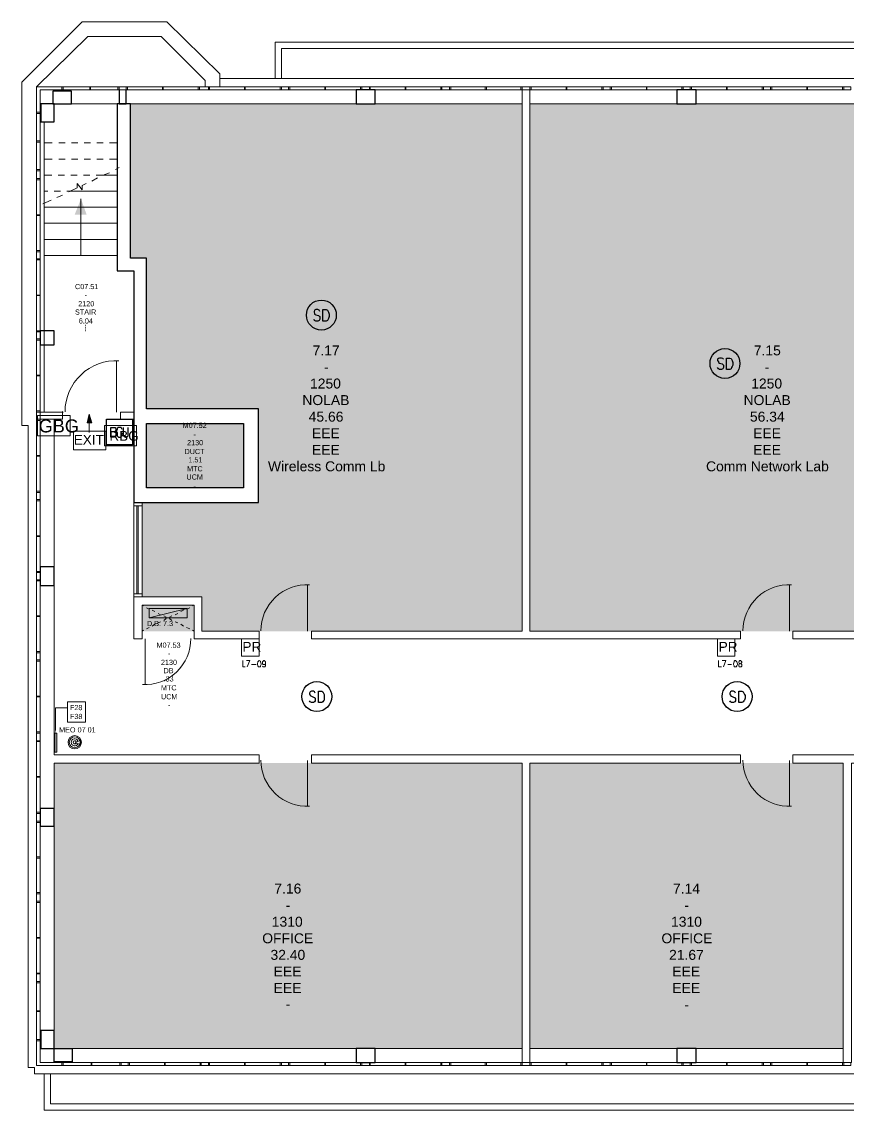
# Model space of a CAD drawing. Header units: millimetres. Extents: x 0 to 58.8, y 0 to 18.9.
# Drawn here: x 0 to 13.01, y 1.77 to 18.93 of the extents above; entities that cross this region are included whole.
import ezdxf

# ---------------------------------------------------------------- set-up
doc = ezdxf.new("R2010")
doc.units = ezdxf.units.MM
for name, color, linetype, true_color in [('PDF_014407$_ps_FIRE$DETECT', 80, 'Continuous', 0x3fff00), ('PDF_014407$_ps_FIRE_ALARM', 7, 'Continuous', 0x37dd00), ('PDF_014407$HL-TMP', 7, 'Continuous', 0x800000)]:
    doc.layers.add(name, color=color, linetype=linetype, true_color=true_color)
for name, color, linetype in [('PDF_014407$_ps_TEXTBOLD', 2, 'Continuous'), ('PDF_014407$_ps_TEXTBOLD$FIRE', 2, 'Continuous'), ('PDF_014407$BL', 7, 'Continuous'), ('PDF_014407$DR', 7, 'Continuous'), ('PDF_014407$EQ', 7, 'Continuous'), ('PDF_014407$FI', 7, 'Continuous'), ('PDF_014407$FI-DSG', 7, 'Continuous'), ('PDF_014407$PL-STAIR', 7, 'Continuous'), ('PDF_014407$REG-EGRESS', 7, 'Continuous'), ('PDF_014407$WA', 7, 'Continuous'), ('PDF_014407$WA-COL', 7, 'Continuous'), ('PDF_014407$WA-EXT', 7, 'Continuous'), ('PDF_014407$WN', 7, 'Continuous'), ('PDF_Text', 7, 'Continuous')]:
    doc.layers.add(name, color=color, linetype=linetype)
doc.styles.add('PDF ArialMT', font='arial.ttf')

msp = doc.modelspace()

# ---------------------------------------------------------------- hatches: boundary and pattern name
at = {"layer": 'PDF_014407$WA', "transparency": 33554559}
msp.add_hatch(color=256, dxfattribs=at).paths.add_polyline_path([(0.64, 12.795), (0.63, 12.785), (0.62, 12.775), (0.63, 12.765), (0.64, 12.755), (0.65, 12.765), (0.66, 12.775), (0.65, 12.785)])
msp.add_hatch(color=256, dxfattribs=at).paths.add_polyline_path([(0.64, 12.795), (0.63, 12.785), (0.62, 12.775), (0.63, 12.765), (0.64, 12.755), (0.65, 12.765), (0.66, 12.775), (0.65, 12.785)])
msp.add_hatch(color=256, dxfattribs=at).paths.add_polyline_path([(0.64, 12.795), (0.63, 12.785), (0.62, 12.775), (0.63, 12.765), (0.64, 12.755), (0.65, 12.765), (0.66, 12.775), (0.65, 12.785)])

# ---------------------------------------------------------------- linework, layer by layer
at = {"layer": 'PDF_014407$_ps_FIRE$DETECT', "lineweight": 25}
msp.add_lwpolyline([(1.744, 12.263), (1.333, 12.263), (1.333, 12.665), (1.744, 12.665)], close=True, dxfattribs=at)
for centre in [(4.721, 14.306), (11.085, 13.543), (4.65, 8.293), (11.276, 8.293)]:
    msp.add_circle(centre, 0.236, dxfattribs=at)
at = {"layer": 'PDF_014407$_ps_FIRE_ALARM', "lineweight": 0}
for points in [[(0.76, 12.404), (0.76, 12.725), (0.248, 12.725), (0.248, 12.404)], [(1.804, 12.243), (1.804, 12.564), (1.302, 12.564), (1.302, 12.243)], [(3.742, 8.931), (3.742, 9.202), (3.461, 9.202), (3.461, 8.931)], [(11.241, 8.931), (11.241, 9.202), (10.969, 9.202), (10.969, 8.931)]]:
    msp.add_lwpolyline(points, close=True, dxfattribs=at)
at = {"layer": 'PDF_014407$_ps_TEXTBOLD', "lineweight": 25}
for points in [[(4.695, 14.361), (4.685, 14.381), (4.665, 14.392), (4.635, 14.392), (4.615, 14.381), (4.605, 14.361), (4.605, 14.351), (4.615, 14.331), (4.615, 14.321), (4.635, 14.311), (4.675, 14.301), (4.685, 14.291), (4.695, 14.281), (4.695, 14.261), (4.695, 14.241), (4.685, 14.221), (4.665, 14.211), (4.635, 14.211), (4.615, 14.221), (4.605, 14.241)], [(11.06, 13.609), (11.05, 13.619), (11.03, 13.629), (11, 13.629), (10.98, 13.619), (10.969, 13.609), (10.969, 13.588), (10.98, 13.568), (10.98, 13.558), (11, 13.548), (11.04, 13.538), (11.05, 13.528), (11.06, 13.518), (11.06, 13.498), (11.06, 13.478), (11.05, 13.458), (11.03, 13.448), (11, 13.448), (10.98, 13.458), (10.969, 13.478)], [(1.453, 12.464), (1.473, 12.454), (1.483, 12.434), (1.483, 12.414), (1.473, 12.404), (1.473, 12.394), (1.453, 12.384), (1.403, 12.384), (1.403, 12.534), (1.453, 12.534), (1.473, 12.534), (1.473, 12.524), (1.483, 12.514), (1.483, 12.494), (1.473, 12.484), (1.473, 12.474), (1.453, 12.464), (1.403, 12.464)], [(1.583, 12.504), (1.573, 12.514), (1.563, 12.534), (1.553, 12.534), (1.523, 12.534), (1.513, 12.534), (1.503, 12.514), (1.503, 12.504), (1.493, 12.484), (1.493, 12.444), (1.503, 12.424), (1.503, 12.404), (1.513, 12.394), (1.523, 12.384), (1.553, 12.384), (1.563, 12.394), (1.573, 12.404), (1.583, 12.424), (1.583, 12.444), (1.553, 12.444)], [(1.594, 12.534), (1.594, 12.434), (1.604, 12.404), (1.614, 12.394), (1.634, 12.384), (1.644, 12.384), (1.664, 12.394), (1.674, 12.404), (1.674, 12.434), (1.674, 12.534)], [(4.625, 8.348), (4.615, 8.368), (4.595, 8.378), (4.565, 8.378), (4.545, 8.368), (4.535, 8.348), (4.535, 8.328), (4.545, 8.318), (4.545, 8.308), (4.565, 8.298), (4.605, 8.278), (4.615, 8.278), (4.625, 8.268), (4.625, 8.248), (4.625, 8.228), (4.615, 8.208), (4.595, 8.198), (4.565, 8.198), (4.545, 8.208), (4.535, 8.228)], [(11.251, 8.348), (11.241, 8.368), (11.22, 8.378), (11.19, 8.378), (11.17, 8.368), (11.16, 8.348), (11.16, 8.328), (11.17, 8.318), (11.17, 8.308), (11.19, 8.298), (11.231, 8.278), (11.241, 8.278), (11.251, 8.268), (11.251, 8.248), (11.251, 8.228), (11.241, 8.208), (11.22, 8.198), (11.19, 8.198), (11.17, 8.208), (11.16, 8.228)]]:
    msp.add_lwpolyline(points, dxfattribs=at)
for points in [[(4.746, 14.211), (4.746, 14.392), (4.796, 14.392), (4.816, 14.381), (4.826, 14.361), (4.836, 14.351), (4.846, 14.321), (4.846, 14.281), (4.836, 14.251), (4.826, 14.241), (4.816, 14.221), (4.796, 14.211)], [(11.11, 13.448), (11.11, 13.629), (11.16, 13.629), (11.18, 13.619), (11.19, 13.609), (11.2, 13.588), (11.21, 13.558), (11.21, 13.518), (11.2, 13.498), (11.19, 13.478), (11.18, 13.458), (11.16, 13.448)], [(4.675, 8.198), (4.675, 8.378), (4.726, 8.378), (4.746, 8.368), (4.756, 8.348), (4.766, 8.328), (4.766, 8.308), (4.766, 8.268), (4.766, 8.238), (4.756, 8.228), (4.746, 8.208), (4.726, 8.198)], [(11.301, 8.198), (11.301, 8.378), (11.351, 8.378), (11.371, 8.368), (11.381, 8.348), (11.391, 8.328), (11.401, 8.308), (11.401, 8.268), (11.391, 8.238), (11.381, 8.228), (11.371, 8.208), (11.351, 8.198)]]:
    msp.add_lwpolyline(points, close=True, dxfattribs=at)
at = {"layer": 'PDF_014407$_ps_TEXTBOLD$FIRE', "lineweight": 20}
for points in [[(3.481, 8.86), (3.481, 8.76), (3.521, 8.76)], [(3.551, 8.76), (3.591, 8.86), (3.541, 8.86)], [(3.621, 8.8), (3.692, 8.8)], [(3.842, 8.82), (3.842, 8.81), (3.832, 8.8), (3.822, 8.8), (3.812, 8.8), (3.802, 8.8), (3.792, 8.81), (3.792, 8.82), (3.792, 8.83), (3.792, 8.84), (3.802, 8.85), (3.812, 8.86), (3.822, 8.86), (3.832, 8.85), (3.842, 8.84), (3.842, 8.82), (3.842, 8.8), (3.842, 8.78), (3.832, 8.76), (3.822, 8.76), (3.812, 8.76), (3.802, 8.76), (3.792, 8.77)], [(10.98, 8.86), (10.98, 8.76), (11.03, 8.76)], [(11.06, 8.76), (11.1, 8.86), (11.04, 8.86)], [(11.13, 8.8), (11.19, 8.8)]]:
    msp.add_lwpolyline(points, dxfattribs=at)
for points in [[(3.742, 8.86), (3.732, 8.85), (3.722, 8.84), (3.712, 8.81), (3.712, 8.8), (3.722, 8.78), (3.732, 8.76), (3.742, 8.76), (3.762, 8.76), (3.762, 8.78), (3.772, 8.8), (3.772, 8.81), (3.762, 8.84), (3.762, 8.85)], [(11.241, 8.86), (11.231, 8.85), (11.231, 8.84), (11.22, 8.81), (11.22, 8.8), (11.231, 8.78), (11.231, 8.76), (11.241, 8.76), (11.251, 8.76), (11.261, 8.76), (11.271, 8.78), (11.281, 8.8), (11.281, 8.81), (11.271, 8.84), (11.261, 8.85), (11.251, 8.86)], [(11.321, 8.86), (11.311, 8.85), (11.301, 8.84), (11.301, 8.83), (11.311, 8.82), (11.331, 8.81), (11.341, 8.81), (11.351, 8.8), (11.351, 8.79), (11.351, 8.78), (11.351, 8.77), (11.341, 8.76), (11.331, 8.76), (11.321, 8.76), (11.311, 8.76), (11.301, 8.77), (11.301, 8.78), (11.301, 8.79), (11.301, 8.8), (11.311, 8.81), (11.321, 8.81), (11.341, 8.82), (11.351, 8.83), (11.351, 8.84), (11.341, 8.85), (11.331, 8.86)]]:
    msp.add_lwpolyline(points, close=True, dxfattribs=at)
at = {"layer": 'PDF_014407$BL', "lineweight": 9}
for points in [[(3.119, 17.905), (3.119, 18.106), (2.286, 18.929), (0.951, 18.929), (-0.003, 17.975), (-0.003, 12.564), (0.098, 12.564), (0.098, 2.446), (0.198, 2.446), (0.198, 2.345), (39.68, 2.345)], [(0.228, 17.905), (1.041, 18.698), (2.196, 18.698), (2.888, 18.005), (2.888, 17.905)], [(3.993, 18.035), (3.993, 18.608), (58.642, 18.608), (58.642, 18.035)], [(4.093, 18.035), (4.093, 18.507), (58.542, 18.507), (58.542, 18.035)], [(51.555, 2.345), (58.653, 2.345), (58.653, 2.446), (58.753, 2.446), (58.753, 2.747), (58.703, 2.747), (58.703, 17.634), (58.793, 17.634), (58.793, 18.035), (3.119, 18.035)], [(1.513, 17.634), (0.349, 17.634)], [(1.714, 17.634), (7.888, 17.634)], [(8.008, 17.634), (15.477, 17.634)], [(0.349, 12.775), (0.349, 17.353)], [(0.509, 12.665), (0.509, 7.375)], [(1.895, 9.734), (1.915, 9.724)], [(1.965, 9.693), (2.005, 9.673)], [(2.055, 9.653), (2.095, 9.633)], [(2.547, 9.653), (2.507, 9.633)], [(2.648, 9.693), (2.597, 9.673)], [(2.718, 9.734), (2.688, 9.724)], [(2.146, 9.603), (2.186, 9.583)], [(2.186, 9.473), (2.146, 9.453)], [(2.236, 9.563), (2.276, 9.543)], [(2.276, 9.523), (2.236, 9.493)], [(2.366, 9.563), (2.326, 9.543)], [(2.326, 9.523), (2.366, 9.493)], [(2.457, 9.603), (2.417, 9.583)], [(2.417, 9.473), (2.457, 9.453)], [(1.915, 9.342), (1.895, 9.322)], [(2.005, 9.382), (1.965, 9.362)], [(2.095, 9.432), (2.055, 9.402)], [(2.507, 9.432), (2.547, 9.402)], [(2.597, 9.382), (2.648, 9.362)], [(2.688, 9.342), (2.718, 9.322)], [(7.888, 2.747), (0.509, 2.747), (0.509, 7.244)], [(12.947, 2.747), (8.008, 2.747)], [(39.68, 1.773), (0.349, 1.773), (0.349, 2.345)], [(25.626, 2.345), (25.626, 1.873), (0.449, 1.873), (0.449, 2.345)]]:
    msp.add_lwpolyline(points, dxfattribs=at)
at = {"layer": 'PDF_014407$DR', "lineweight": 0}
for points in [[(1.493, 12.775), (1.493, 13.578), (1.493, 12.775)], [(4.505, 9.322), (4.505, 10.055), (4.505, 9.322)], [(12.104, 9.322), (12.104, 10.055), (12.104, 9.322)], [(1.945, 9.202), (1.945, 8.479), (1.945, 9.202)], [(4.505, 7.284), (4.505, 6.561), (4.505, 7.284)], [(12.104, 7.284), (12.104, 6.561), (12.104, 7.284)]]:
    msp.add_lwpolyline(points, dxfattribs=at)
for centre, radius, start, end in [((1.488, 12.78), 0.808, 87.0454, 179.9999), ((4.496, 9.329), 0.728, 87.0447, 180), ((12.096, 9.329), 0.728, 87.0447, 180), ((1.936, 9.208), 0.728, 267.0447, 360), ((4.496, 7.291), 0.728, 180, 272.9553), ((12.096, 7.291), 0.728, 180, 272.9553)]:
    msp.add_arc(centre, radius, start, end, dxfattribs=at)
at = {"layer": 'PDF_014407$EQ', "lineweight": 9}
msp.add_lwpolyline([(2.005, 9.533), (2.607, 9.683)], dxfattribs=at)
msp.add_lwpolyline([(2.607, 9.683), (2.005, 9.683), (2.005, 9.533), (2.607, 9.533)], close=True, dxfattribs=at)
at = {"layer": 'PDF_014407$EQ', "transparency": 33554559}
msp.add_solid([(2.005, 9.683), (2.607, 9.683), (2.005, 9.533)], dxfattribs=at)
at = {"layer": 'PDF_014407$FI', "lineweight": 9}
msp.add_lwpolyline([(0.921, 7.535), (0.841, 7.565), (0.921, 7.605)], close=True, dxfattribs=at)
for radius in [0.105, 0.0853]:
    msp.add_circle((0.832, 7.572), radius, dxfattribs=at)
for radius, start, end in [(0.0552, 22.7691, 337.2309), (0.0251, 22.7694, 337.2306)]:
    msp.add_arc((0.832, 7.572), radius, start, end, dxfattribs=at)
at = {"layer": 'PDF_014407$FI-DSG', "lineweight": 9}
msp.add_lwpolyline([(0.529, 7.766), (0.529, 8.117), (0.64, 8.117), (0.72, 8.117)], dxfattribs=at)
for points in [[(0.72, 8.208), (1.001, 8.208), (1.001, 7.887), (0.72, 7.887)], [(0.55, 7.415), (0.55, 7.716), (0.519, 7.716), (0.519, 7.415)]]:
    msp.add_lwpolyline(points, close=True, dxfattribs=at)
at = {"layer": 'PDF_014407$FI-DSG', "transparency": 33554559}
for points in [[(0.539, 7.766), (0.529, 7.716), (0.529, 7.766)], [(0.55, 7.716), (0.519, 7.716), (0.55, 7.415)], [(0.519, 7.716), (0.55, 7.415), (0.519, 7.415)]]:
    msp.add_solid(points, dxfattribs=at)
at = {"layer": 'PDF_014407$HL-TMP', "transparency": 33554559}
for points in [[(7.888, 17.634), (1.714, 17.634), (7.888, 15.205)], [(1.714, 17.634), (7.888, 15.205), (1.714, 15.205)], [(15.487, 17.634), (8.008, 17.634), (15.487, 17.022)], [(8.008, 17.634), (15.487, 17.022), (8.008, 17.022)], [(14.925, 17.022), (8.008, 17.022), (14.925, 9.322)], [(8.008, 17.022), (14.925, 9.322), (8.008, 9.322)], [(7.888, 15.205), (1.965, 15.205), (7.888, 12.826)], [(1.965, 15.205), (7.888, 12.826), (1.965, 12.826)], [(7.888, 12.826), (3.732, 12.826), (7.888, 11.35)], [(3.732, 12.826), (7.888, 11.35), (3.732, 11.35)], [(7.888, 11.35), (1.895, 11.35), (7.888, 9.864)], [(1.895, 11.35), (7.888, 9.864), (1.895, 9.864)], [(7.888, 9.864), (2.838, 9.864), (7.888, 9.322)], [(2.838, 9.864), (7.888, 9.322), (2.838, 9.322)], [(7.888, 7.244), (0.509, 7.244), (7.888, 2.747)], [(0.509, 7.244), (7.888, 2.747), (0.509, 2.747)], [(12.947, 7.244), (8.008, 7.244), (12.947, 2.747)], [(8.008, 7.244), (12.947, 2.747), (8.008, 2.747)]]:
    msp.add_solid(points, dxfattribs=at)
at = {"layer": 'PDF_014407$HL-TMP', "color": 191, "true_color": 0xbb77ff, "transparency": 33554559}
for points in [[(3.491, 12.595), (1.965, 12.595), (3.491, 11.581)], [(1.965, 12.595), (3.491, 11.581), (1.965, 11.581)], [(2.718, 9.734), (1.895, 9.734), (2.718, 9.322)], [(1.895, 9.734), (2.718, 9.322), (1.895, 9.322)]]:
    msp.add_solid(points, dxfattribs=at)
at = {"layer": 'PDF_014407$PL-STAIR', "lineweight": 9}
for points in [[(0.479, 17.022), (0.349, 17.022)], [(0.68, 17.022), (0.58, 17.022)], [(0.881, 17.022), (0.78, 17.022)], [(1.082, 17.022), (0.981, 17.022)], [(1.282, 17.022), (1.182, 17.022)], [(1.503, 17.022), (1.383, 17.022)], [(0.479, 16.761), (0.349, 16.761)], [(0.68, 16.761), (0.58, 16.761)], [(0.881, 16.761), (0.78, 16.761)], [(1.082, 16.761), (0.981, 16.761)], [(1.282, 16.761), (1.182, 16.761)], [(1.503, 16.761), (1.383, 16.761)], [(0.469, 16.51), (0.349, 16.51)], [(0.67, 16.51), (0.57, 16.51)], [(0.871, 16.51), (0.77, 16.51)], [(1.072, 16.51), (0.971, 16.51)], [(1.503, 16.51), (1.292, 16.51), (1.172, 16.51)], [(1.282, 16.51), (1.383, 16.55)], [(1.473, 16.6), (1.533, 16.63)], [(0.74, 16.249), (0.871, 16.309), (0.871, 16.379), (0.911, 16.329), (0.951, 16.279), (0.951, 16.349), (1.011, 16.379)], [(1.102, 16.419), (1.192, 16.469)], [(0.409, 16.259), (0.349, 16.259)], [(0.61, 16.259), (0.509, 16.259)], [(0.55, 16.158), (0.64, 16.198)], [(1.503, 16.259), (0.76, 16.259), (0.71, 16.259)], [(0.931, 16.138), (0.931, 15.245)], [(0.329, 16.058), (0.459, 16.118)], [(1.503, 16.008), (0.349, 16.008)], [(1.503, 15.757), (0.349, 15.757)], [(1.503, 15.496), (0.349, 15.496)], [(1.503, 15.245), (0.349, 15.245)]]:
    msp.add_lwpolyline(points, dxfattribs=at)
at = {"layer": 'PDF_014407$PL-STAIR', "transparency": 33554559}
msp.add_solid([(1.021, 15.887), (0.931, 16.138), (0.831, 15.887)], dxfattribs=at)
at = {"layer": 'PDF_014407$REG-EGRESS', "lineweight": 18}
for points in [[(1.102, 12.605), (1.061, 12.745), (1.031, 12.605)], [(0.811, 12.474), (1.322, 12.474), (1.322, 12.183), (0.811, 12.183)]]:
    msp.add_lwpolyline(points, close=True, dxfattribs=at)
msp.add_lwpolyline([(1.061, 12.605), (1.061, 12.454)], dxfattribs=at)
at = {"layer": 'PDF_014407$REG-EGRESS', "transparency": 33554559}
msp.add_solid([(1.031, 12.605), (1.102, 12.605), (1.061, 12.745)], dxfattribs=at)
at = {"layer": 'PDF_014407$WA', "lineweight": 20}
for points in [[(0.63, 17.905), (0.228, 17.905), (0.228, 17.503), (0.289, 17.503), (0.289, 17.855), (0.63, 17.855), (0.63, 17.905), (0.63, 17.855)], [(1.533, 17.905), (1.533, 17.855), (1.644, 17.855), (1.644, 17.905)], [(2.798, 17.905), (2.798, 17.855)], [(2.939, 17.905), (2.939, 17.855)], [(0.228, 17.503), (0.289, 17.503)], [(5.268, 17.634), (5.569, 17.634)], [(10.327, 17.634), (10.628, 17.634)], [(0.64, 12.775), (0.289, 12.775), (0.289, 12.665), (0.64, 12.665)], [(0.64, 12.775), (0.64, 12.665), (0.64, 12.775)], [(0.64, 12.775), (0.64, 12.665), (0.64, 12.775)], [(1.764, 12.775), (1.553, 12.775), (1.553, 12.665), (1.764, 12.665)], [(14.925, 9.322), (12.154, 9.322), (12.154, 9.202), (14.925, 9.202)], [(0.289, 7.726), (0.289, 7.595), (0.228, 7.595), (0.228, 7.716), (0.289, 7.716), (0.289, 7.595)], [(0.509, 7.244), (3.742, 7.244), (3.742, 7.375), (0.509, 7.375)], [(10.628, 2.747), (10.327, 2.747)]]:
    msp.add_lwpolyline(points, dxfattribs=at)
for points in [[(1.533, 17.905), (1.644, 17.905), (1.644, 17.855), (1.533, 17.855)], [(2.939, 17.855), (2.939, 17.905), (2.798, 17.905), (2.798, 17.855)], [(4.204, 17.855), (4.093, 17.855), (4.093, 17.905), (4.204, 17.905)], [(4.093, 17.855), (4.093, 17.905)], [(4.204, 17.855), (4.204, 17.905)], [(4.565, 9.202), (11.331, 9.202), (11.331, 9.322), (8.008, 9.322), (8.008, 17.855), (7.888, 17.855), (7.888, 9.322), (4.565, 9.322)], [(5.478, 17.855), (5.478, 17.905), (5.358, 17.905), (5.358, 17.855)], [(5.358, 17.855), (5.358, 17.905)], [(5.478, 17.855), (5.478, 17.905)], [(6.743, 17.855), (6.743, 17.905), (6.623, 17.905), (6.623, 17.855)], [(6.623, 17.855), (6.623, 17.905)], [(6.743, 17.855), (6.743, 17.905)], [(8.008, 17.855), (8.008, 17.905), (7.888, 17.905), (7.888, 17.855)], [(7.888, 17.855), (7.888, 17.905)], [(8.008, 17.855), (8.008, 17.905)], [(9.273, 17.855), (9.273, 17.905), (9.163, 17.905), (9.163, 17.855)], [(9.163, 17.855), (9.163, 17.905)], [(9.273, 17.855), (9.273, 17.905)], [(10.538, 17.855), (10.538, 17.905), (10.427, 17.905), (10.427, 17.855)], [(10.427, 17.855), (10.427, 17.905)], [(10.538, 17.855), (10.538, 17.905)], [(11.803, 17.855), (11.803, 17.905), (11.692, 17.905), (11.692, 17.855)], [(11.692, 17.855), (11.692, 17.905)], [(11.803, 17.855), (11.803, 17.905)], [(13.068, 17.855), (13.068, 17.905), (12.957, 17.905), (12.957, 17.855)], [(12.957, 17.855), (12.957, 17.905)], [(0.289, 16.58), (0.228, 16.58), (0.228, 16.459), (0.289, 16.459)], [(0.289, 15.305), (0.228, 15.305), (0.228, 15.195), (0.289, 15.195)], [(0.289, 14.04), (0.289, 13.93), (0.228, 13.93), (0.228, 14.04)], [(0.289, 12.775), (0.228, 12.775), (0.228, 12.665), (0.289, 12.665)], [(0.289, 11.51), (0.228, 11.51), (0.228, 11.4), (0.289, 11.4)], [(0.289, 10.246), (0.228, 10.246), (0.228, 10.135), (0.289, 10.135)], [(2.838, 9.864), (1.895, 9.864), (1.764, 9.864), (1.764, 9.202), (1.895, 9.202), (1.895, 9.734), (2.718, 9.734), (2.718, 9.202), (3.742, 9.202), (3.742, 9.322), (2.838, 9.322)], [(0.289, 8.981), (0.289, 8.87), (0.228, 8.87), (0.228, 8.981)], [(4.565, 7.244), (7.888, 7.244), (7.888, 2.526), (8.008, 2.526), (8.008, 7.244), (11.331, 7.244), (11.331, 7.375), (4.565, 7.375)], [(12.154, 7.244), (12.947, 7.244), (12.947, 2.526), (13.078, 2.526), (13.078, 7.244), (16.089, 7.244), (16.089, 7.375), (12.154, 7.375)], [(0.289, 6.451), (0.228, 6.451), (0.228, 6.331), (0.289, 6.331)], [(0.289, 5.186), (0.228, 5.186), (0.228, 5.066), (0.289, 5.066)], [(0.289, 3.921), (0.228, 3.921), (0.228, 3.801), (0.289, 3.801)], [(0.228, 2.476), (0.63, 2.476), (0.63, 2.526), (0.289, 2.526), (0.289, 2.867), (0.228, 2.867)], [(1.674, 2.476), (1.674, 2.526), (1.563, 2.526), (1.563, 2.476)], [(2.939, 2.476), (2.828, 2.476), (2.828, 2.526), (2.939, 2.526)], [(4.204, 2.476), (4.093, 2.476), (4.093, 2.526), (4.204, 2.526)], [(5.478, 2.476), (5.358, 2.476), (5.358, 2.526), (5.478, 2.526)], [(6.743, 2.476), (6.623, 2.476), (6.623, 2.526), (6.743, 2.526)], [(8.008, 2.476), (7.888, 2.476), (7.888, 2.526), (8.008, 2.526)], [(9.273, 2.476), (9.163, 2.476), (9.163, 2.526), (9.273, 2.526)], [(10.538, 2.476), (10.427, 2.476), (10.427, 2.526), (10.538, 2.526)], [(11.803, 2.476), (11.692, 2.476), (11.692, 2.526), (11.803, 2.526)], [(13.068, 2.476), (12.957, 2.476), (12.957, 2.526), (13.068, 2.526)]]:
    msp.add_lwpolyline(points, close=True, dxfattribs=at)
at = {"layer": 'PDF_014407$WA-COL', "lineweight": 25}
for points in [[(1.533, 17.855), (1.533, 17.634), (1.644, 17.634), (1.644, 17.855)], [(5.569, 2.747), (5.268, 2.747)]]:
    msp.add_lwpolyline(points, dxfattribs=at)
for points in [[(5.569, 17.634), (5.569, 17.855), (5.268, 17.855), (5.268, 17.634)], [(10.628, 17.634), (10.628, 17.855), (10.327, 17.855), (10.327, 17.634)], [(0.78, 17.835), (0.489, 17.835), (0.489, 17.634), (0.78, 17.634)], [(0.509, 17.353), (0.509, 17.634), (0.299, 17.634), (0.299, 17.353)], [(0.509, 14.06), (0.289, 14.06), (0.289, 13.839), (0.509, 13.839)], [(0.509, 10.336), (0.289, 10.336), (0.289, 10.045), (0.509, 10.045)], [(0.509, 6.531), (0.289, 6.531), (0.289, 6.25), (0.509, 6.25)], [(0.509, 3.028), (0.299, 3.028), (0.299, 2.747), (0.509, 2.747)], [(0.79, 2.747), (0.79, 2.536), (0.509, 2.536), (0.509, 2.747)], [(5.569, 2.747), (5.268, 2.747), (5.268, 2.526), (5.569, 2.526)], [(10.628, 2.747), (10.327, 2.747), (10.327, 2.526), (10.628, 2.526)]]:
    msp.add_lwpolyline(points, close=True, dxfattribs=at)
at = {"layer": 'PDF_014407$WA-EXT', "lineweight": 25}
for points in [[(3.732, 12.826), (1.965, 12.826), (1.965, 15.205), (1.714, 15.205), (1.714, 17.634), (1.503, 17.634), (1.503, 15.004), (1.764, 15.004), (1.764, 11.35), (3.732, 11.35)], [(3.491, 11.581), (1.965, 11.581), (1.965, 12.595), (3.491, 12.595)]]:
    msp.add_lwpolyline(points, close=True, dxfattribs=at)
at = {"layer": 'PDF_014407$WN', "lineweight": 0}
for points in [[(1.082, 17.855), (1.082, 17.875), (1.082, 17.905), (1.072, 17.905), (1.072, 17.875), (1.072, 17.855), (1.082, 17.855), (1.503, 17.855), (1.082, 17.855), (0.65, 17.855), (0.63, 17.855), (1.533, 17.855), (1.513, 17.855), (1.503, 17.855)], [(0.63, 17.855), (0.63, 17.905), (0.65, 17.905), (0.65, 17.855)], [(0.65, 17.875), (0.65, 17.905), (0.66, 17.905)], [(1.513, 17.905), (1.072, 17.905)], [(1.533, 17.855), (1.533, 17.905), (1.513, 17.905), (1.513, 17.855), (1.513, 17.875)], [(2.226, 17.855), (2.226, 17.875), (2.226, 17.905), (2.216, 17.905), (2.216, 17.875), (2.216, 17.855), (2.226, 17.855), (2.768, 17.855), (2.226, 17.855), (1.664, 17.855), (1.644, 17.855), (2.798, 17.855), (2.778, 17.855), (2.768, 17.855)], [(1.644, 17.855), (1.644, 17.905), (1.664, 17.905), (1.664, 17.855)], [(1.674, 17.905), (2.216, 17.905), (1.664, 17.905)], [(2.778, 17.905), (2.216, 17.905)], [(2.798, 17.855), (2.798, 17.905), (2.778, 17.905), (2.778, 17.855), (2.778, 17.875)], [(3.521, 17.855), (3.521, 17.875), (3.521, 17.905), (3.511, 17.905), (3.511, 17.875), (3.511, 17.855), (3.521, 17.855), (4.063, 17.855), (3.521, 17.855), (2.959, 17.855), (2.939, 17.855), (4.093, 17.855), (4.073, 17.855), (4.063, 17.855)], [(2.939, 17.855), (2.939, 17.905), (2.959, 17.905), (2.959, 17.855)], [(2.959, 17.875), (2.959, 17.905), (2.969, 17.905)], [(4.073, 17.905), (3.511, 17.905)], [(4.093, 17.905), (4.073, 17.905), (4.073, 17.855), (4.073, 17.875)], [(4.786, 17.855), (4.786, 17.875), (4.786, 17.905), (4.776, 17.905), (4.776, 17.875), (4.776, 17.855), (4.786, 17.855), (5.328, 17.855), (4.786, 17.855), (4.224, 17.855), (4.204, 17.855), (5.358, 17.855), (5.338, 17.855), (5.328, 17.855)], [(4.204, 17.905), (4.224, 17.905), (4.224, 17.855)], [(4.224, 17.875), (4.224, 17.905), (4.234, 17.905)], [(5.338, 17.905), (4.776, 17.905)], [(5.358, 17.905), (5.338, 17.905), (5.338, 17.855), (5.338, 17.875)], [(6.051, 17.855), (6.051, 17.875), (6.051, 17.905), (6.041, 17.905), (6.041, 17.875), (6.041, 17.855), (6.051, 17.855), (6.593, 17.855), (6.051, 17.855), (5.488, 17.855), (5.478, 17.855), (6.623, 17.855), (6.603, 17.855), (6.593, 17.855)], [(5.478, 17.905), (5.488, 17.905), (5.488, 17.855)], [(5.488, 17.875), (5.488, 17.905), (5.509, 17.905)], [(6.603, 17.905), (6.041, 17.905)], [(6.623, 17.905), (6.603, 17.905), (6.603, 17.855), (6.603, 17.875)], [(7.326, 17.855), (7.326, 17.875), (7.326, 17.905), (7.305, 17.905), (7.305, 17.875), (7.305, 17.855), (7.326, 17.855), (7.858, 17.855), (7.326, 17.855), (6.763, 17.855), (6.743, 17.855), (7.888, 17.855), (7.868, 17.855), (7.858, 17.855)], [(6.743, 17.905), (6.763, 17.905), (6.763, 17.855)], [(6.763, 17.875), (6.763, 17.905), (6.773, 17.905)], [(7.868, 17.905), (7.305, 17.905)], [(7.888, 17.905), (7.868, 17.905), (7.868, 17.855), (7.868, 17.875)], [(8.59, 17.855), (8.59, 17.875), (8.59, 17.905), (8.58, 17.905), (8.58, 17.875), (8.58, 17.855), (8.59, 17.855), (9.122, 17.855), (8.59, 17.855), (8.028, 17.855), (8.008, 17.855), (9.163, 17.855), (9.142, 17.855), (9.122, 17.855)], [(8.008, 17.905), (8.028, 17.905), (8.028, 17.855)], [(8.028, 17.875), (8.028, 17.905), (8.038, 17.905)], [(9.142, 17.905), (8.58, 17.905)], [(9.163, 17.905), (9.142, 17.905), (9.142, 17.855), (9.142, 17.875)], [(9.855, 17.855), (9.855, 17.875), (9.855, 17.905), (9.845, 17.905), (9.845, 17.875), (9.845, 17.855), (9.855, 17.855), (10.397, 17.855), (9.855, 17.855), (9.293, 17.855), (9.273, 17.855), (10.427, 17.855), (10.407, 17.855), (10.397, 17.855)], [(9.273, 17.905), (9.293, 17.905), (9.293, 17.855)], [(9.293, 17.875), (9.293, 17.905), (9.303, 17.905)], [(10.407, 17.905), (9.845, 17.905)], [(10.427, 17.905), (10.407, 17.905), (10.407, 17.855), (10.407, 17.875)], [(11.12, 17.855), (11.12, 17.875), (11.12, 17.905), (11.11, 17.905), (11.11, 17.875), (11.11, 17.855), (11.12, 17.855), (11.662, 17.855), (11.12, 17.855), (10.558, 17.855), (10.538, 17.855), (11.692, 17.855), (11.672, 17.855), (11.662, 17.855)], [(10.538, 17.905), (10.558, 17.905), (10.558, 17.855)], [(10.558, 17.875), (10.558, 17.905), (10.568, 17.905)], [(11.672, 17.905), (11.11, 17.905)], [(11.692, 17.905), (11.672, 17.905), (11.672, 17.855), (11.672, 17.875)], [(12.385, 17.855), (12.385, 17.875), (12.385, 17.905), (12.375, 17.905), (12.375, 17.875), (12.375, 17.855), (12.385, 17.855), (12.927, 17.855), (12.385, 17.855), (11.823, 17.855), (11.803, 17.855), (12.957, 17.855), (12.937, 17.855), (12.927, 17.855)], [(11.803, 17.905), (11.823, 17.905), (11.823, 17.855)], [(11.823, 17.875), (11.823, 17.905), (11.833, 17.905)], [(12.937, 17.905), (12.375, 17.905)], [(12.957, 17.905), (12.937, 17.905), (12.937, 17.855), (12.937, 17.875)], [(0.289, 17.052), (0.258, 17.052), (0.228, 17.052), (0.228, 17.032), (0.258, 17.032), (0.289, 17.032), (0.289, 17.052), (0.289, 17.473), (0.289, 17.052), (0.289, 16.6), (0.289, 16.58), (0.289, 17.503), (0.289, 17.483), (0.289, 17.473)], [(0.289, 17.503), (0.228, 17.503), (0.228, 17.483), (0.289, 17.483), (0.258, 17.483)], [(0.228, 17.483), (0.228, 17.032)], [(0.258, 16.6), (0.228, 16.6), (0.228, 16.61)], [(0.228, 16.58), (0.289, 16.58), (0.228, 16.58), (0.228, 16.6), (0.289, 16.6)], [(0.289, 15.887), (0.258, 15.887), (0.228, 15.887), (0.228, 15.877), (0.258, 15.877), (0.289, 15.877), (0.289, 15.887), (0.289, 16.429), (0.289, 15.887), (0.289, 15.325), (0.289, 15.305), (0.289, 16.459), (0.289, 16.439), (0.289, 16.429)], [(0.228, 16.459), (0.289, 16.459), (0.228, 16.459), (0.228, 16.439), (0.289, 16.439), (0.258, 16.439)], [(0.228, 16.439), (0.228, 15.877)], [(0.258, 15.325), (0.228, 15.325), (0.228, 15.345)], [(0.228, 15.305), (0.289, 15.305), (0.228, 15.305), (0.228, 15.325), (0.289, 15.325)], [(0.289, 14.622), (0.258, 14.622), (0.228, 14.622), (0.228, 14.612), (0.258, 14.612), (0.289, 14.612), (0.289, 14.622), (0.289, 15.164), (0.289, 14.622), (0.289, 14.06), (0.289, 14.04), (0.289, 15.195), (0.289, 15.175), (0.289, 15.164)], [(0.228, 15.195), (0.289, 15.195), (0.228, 15.195), (0.228, 15.175), (0.289, 15.175), (0.258, 15.175)], [(0.228, 15.175), (0.228, 14.612)], [(0.258, 14.06), (0.228, 14.06), (0.228, 14.07)], [(0.228, 14.04), (0.289, 14.04), (0.228, 14.04), (0.228, 14.06), (0.289, 14.06)], [(0.289, 13.358), (0.258, 13.358), (0.228, 13.358), (0.228, 13.348), (0.258, 13.348), (0.289, 13.348), (0.289, 13.358), (0.289, 13.9), (0.289, 13.358), (0.289, 12.795), (0.289, 12.775), (0.289, 13.93), (0.289, 13.91), (0.289, 13.9)], [(0.228, 13.93), (0.289, 13.93), (0.228, 13.93), (0.228, 13.91), (0.289, 13.91), (0.258, 13.91)], [(0.228, 13.91), (0.228, 13.348)], [(0.258, 12.795), (0.228, 12.795), (0.228, 12.805)], [(0.228, 12.775), (0.289, 12.775), (0.228, 12.775), (0.228, 12.795), (0.289, 12.795)], [(0.289, 12.093), (0.258, 12.093), (0.228, 12.093), (0.228, 12.083), (0.258, 12.083), (0.289, 12.083), (0.289, 12.093), (0.289, 12.635), (0.289, 12.093), (0.289, 11.531), (0.289, 11.51), (0.289, 12.665), (0.289, 12.645), (0.289, 12.635)], [(0.228, 12.665), (0.289, 12.665), (0.228, 12.665), (0.228, 12.645), (0.289, 12.645), (0.258, 12.645)], [(0.228, 12.645), (0.228, 12.083)], [(0.258, 11.531), (0.228, 11.531), (0.228, 11.541)], [(0.228, 11.51), (0.289, 11.51), (0.228, 11.51), (0.228, 11.531), (0.289, 11.531)], [(0.289, 10.828), (0.258, 10.828), (0.228, 10.828), (0.228, 10.818), (0.258, 10.818), (0.289, 10.818), (0.289, 10.828), (0.289, 11.37), (0.289, 10.828), (0.289, 10.266), (0.289, 10.246), (0.289, 11.4), (0.289, 11.38), (0.289, 11.37)], [(0.228, 11.4), (0.289, 11.4), (0.228, 11.4), (0.228, 11.38), (0.289, 11.38), (0.258, 11.38)], [(0.228, 11.38), (0.228, 10.818)], [(1.895, 11.35), (1.764, 11.35)], [(1.895, 11.3), (1.764, 11.3)], [(1.814, 9.914), (1.814, 11.3)], [(1.834, 9.914), (1.834, 11.3)], [(0.258, 10.266), (0.228, 10.266), (0.228, 10.276)], [(0.228, 10.246), (0.289, 10.246), (0.228, 10.246), (0.228, 10.266), (0.289, 10.266)], [(0.289, 9.563), (0.258, 9.563), (0.228, 9.563), (0.228, 9.553), (0.258, 9.553), (0.289, 9.553), (0.289, 9.563), (0.289, 10.105), (0.289, 9.563), (0.289, 9.001), (0.289, 8.981), (0.289, 10.135), (0.289, 10.115), (0.289, 10.105)], [(0.228, 10.135), (0.289, 10.135), (0.228, 10.135), (0.228, 10.115), (0.289, 10.115), (0.258, 10.115)], [(0.228, 10.115), (0.228, 9.553)], [(1.764, 9.914), (1.895, 9.914)], [(1.764, 9.864), (1.895, 9.864)], [(1.764, 9.864), (1.764, 9.864)], [(1.885, 9.864), (1.885, 9.864)], [(0.258, 9.001), (0.228, 9.001), (0.228, 9.011)], [(0.228, 8.981), (0.289, 8.981), (0.228, 8.981), (0.228, 9.001), (0.289, 9.001)], [(0.289, 8.298), (0.258, 8.298), (0.228, 8.298), (0.228, 8.288), (0.258, 8.288), (0.289, 8.288), (0.289, 8.298), (0.289, 8.84), (0.289, 8.298), (0.289, 7.736), (0.289, 7.716), (0.289, 8.87), (0.289, 8.85), (0.289, 8.84)], [(0.228, 8.87), (0.289, 8.87), (0.228, 8.87), (0.228, 8.85), (0.289, 8.85), (0.258, 8.85)], [(0.228, 8.85), (0.228, 8.288)], [(0.258, 7.736), (0.228, 7.736), (0.228, 7.746)], [(0.228, 7.716), (0.289, 7.716), (0.228, 7.716), (0.228, 7.736), (0.289, 7.736)], [(0.289, 7.033), (0.258, 7.033), (0.228, 7.033), (0.228, 7.023), (0.258, 7.023), (0.289, 7.023), (0.289, 7.033), (0.289, 7.565), (0.289, 7.033), (0.289, 6.471), (0.289, 6.451), (0.289, 7.595), (0.289, 7.585), (0.289, 7.565)], [(0.228, 7.595), (0.289, 7.595), (0.228, 7.595), (0.228, 7.585), (0.289, 7.585), (0.258, 7.585)], [(0.228, 7.585), (0.228, 7.023)], [(0.258, 6.471), (0.228, 6.471), (0.228, 6.481)], [(0.228, 6.451), (0.289, 6.451), (0.228, 6.451), (0.228, 6.471), (0.289, 6.471)], [(0.289, 5.768), (0.258, 5.768), (0.228, 5.768), (0.228, 5.748), (0.258, 5.748), (0.289, 5.748), (0.289, 5.768), (0.289, 6.3), (0.289, 5.768), (0.289, 5.206), (0.289, 5.186), (0.289, 6.331), (0.289, 6.31), (0.289, 6.3)], [(0.228, 6.331), (0.289, 6.331), (0.228, 6.331), (0.228, 6.31), (0.289, 6.31), (0.258, 6.31)], [(0.228, 6.31), (0.228, 5.748)], [(0.258, 5.206), (0.228, 5.206), (0.228, 5.216)], [(0.228, 5.186), (0.289, 5.186), (0.228, 5.186), (0.228, 5.206), (0.289, 5.206)], [(0.289, 4.494), (0.258, 4.494), (0.228, 4.494), (0.228, 4.483), (0.258, 4.483), (0.289, 4.483), (0.289, 4.494), (0.289, 5.036), (0.289, 4.494), (0.289, 3.931), (0.289, 3.921), (0.289, 5.066), (0.289, 5.046), (0.289, 5.036)], [(0.228, 5.066), (0.289, 5.066), (0.228, 5.066), (0.228, 5.046), (0.289, 5.046), (0.258, 5.046)], [(0.228, 5.046), (0.228, 4.483)], [(0.258, 3.931), (0.228, 3.931), (0.228, 3.951)], [(0.228, 3.921), (0.289, 3.921), (0.228, 3.921), (0.228, 3.931), (0.289, 3.931)], [(0.289, 3.339), (0.258, 3.339), (0.228, 3.339), (0.228, 3.329), (0.258, 3.329), (0.289, 3.329), (0.289, 3.339), (0.289, 3.771), (0.289, 3.339), (0.289, 2.887), (0.289, 2.867), (0.289, 3.801), (0.289, 3.781), (0.289, 3.771)], [(0.228, 3.801), (0.289, 3.801), (0.228, 3.801), (0.228, 3.781), (0.289, 3.781), (0.258, 3.781)], [(0.228, 3.781), (0.228, 3.329)], [(0.258, 2.887), (0.228, 2.887), (0.228, 2.897)], [(0.228, 2.867), (0.289, 2.867), (0.228, 2.867), (0.228, 2.887), (0.289, 2.887)], [(1.092, 2.526), (1.092, 2.496), (1.092, 2.476), (1.102, 2.476), (1.102, 2.496), (1.102, 2.526), (1.092, 2.526), (0.66, 2.526), (1.092, 2.526), (1.543, 2.526), (1.563, 2.526), (0.63, 2.526), (0.65, 2.526), (0.65, 2.496)], [(0.63, 2.476), (0.63, 2.526), (0.63, 2.476), (0.65, 2.476), (0.65, 2.526)], [(0.65, 2.476), (1.102, 2.476)], [(1.543, 2.496), (1.543, 2.476), (1.533, 2.476)], [(1.563, 2.476), (1.563, 2.526), (1.563, 2.476), (1.543, 2.476), (1.543, 2.526)], [(2.246, 2.526), (2.246, 2.496), (2.246, 2.476), (2.256, 2.476), (2.256, 2.496), (2.256, 2.526), (2.246, 2.526), (1.704, 2.526), (2.246, 2.526), (2.808, 2.526), (2.828, 2.526), (1.674, 2.526), (1.694, 2.526), (1.704, 2.526)], [(1.674, 2.476), (1.674, 2.526), (1.674, 2.476), (1.694, 2.476), (1.694, 2.526), (1.694, 2.496)], [(1.694, 2.476), (2.256, 2.476)], [(2.808, 2.496), (2.808, 2.476), (2.798, 2.476)], [(2.828, 2.476), (2.828, 2.526), (2.828, 2.476), (2.808, 2.476), (2.808, 2.526)], [(3.511, 2.526), (3.511, 2.496), (3.511, 2.476), (3.521, 2.476), (3.521, 2.496), (3.521, 2.526), (3.511, 2.526), (2.969, 2.526), (3.511, 2.526), (4.073, 2.526), (4.093, 2.526), (2.939, 2.526), (2.959, 2.526), (2.969, 2.526)], [(2.939, 2.476), (2.939, 2.526), (2.939, 2.476), (2.959, 2.476), (2.959, 2.526), (2.959, 2.496)], [(2.959, 2.476), (3.521, 2.476)], [(4.073, 2.496), (4.073, 2.476), (4.063, 2.476)], [(4.093, 2.476), (4.093, 2.526), (4.093, 2.476), (4.073, 2.476), (4.073, 2.526)], [(4.776, 2.526), (4.776, 2.496), (4.776, 2.476), (4.786, 2.476), (4.786, 2.496), (4.786, 2.526), (4.776, 2.526), (4.234, 2.526), (4.776, 2.526), (5.338, 2.526), (5.358, 2.526), (4.204, 2.526), (4.224, 2.526), (4.234, 2.526)], [(4.204, 2.476), (4.204, 2.526), (4.204, 2.476), (4.224, 2.476), (4.224, 2.526), (4.224, 2.496)], [(4.224, 2.476), (4.786, 2.476)], [(5.338, 2.496), (5.338, 2.476), (5.328, 2.476)], [(5.358, 2.476), (5.358, 2.526), (5.358, 2.476), (5.338, 2.476), (5.338, 2.526)], [(6.041, 2.526), (6.041, 2.496), (6.041, 2.476), (6.051, 2.476), (6.051, 2.496), (6.051, 2.526), (6.041, 2.526), (5.509, 2.526), (6.041, 2.526), (6.603, 2.526), (6.623, 2.526), (5.478, 2.526), (5.488, 2.526), (5.509, 2.526)], [(5.478, 2.476), (5.478, 2.526), (5.478, 2.476), (5.488, 2.476), (5.488, 2.526), (5.488, 2.496)], [(5.488, 2.476), (6.051, 2.476)], [(6.603, 2.496), (6.603, 2.476), (6.593, 2.476)], [(6.623, 2.476), (6.623, 2.526), (6.623, 2.476), (6.603, 2.476), (6.603, 2.526)], [(7.305, 2.526), (7.305, 2.496), (7.305, 2.476), (7.326, 2.476), (7.326, 2.496), (7.326, 2.526), (7.305, 2.526), (6.773, 2.526), (7.305, 2.526), (7.868, 2.526), (7.888, 2.526), (6.743, 2.526), (6.763, 2.526), (6.773, 2.526)], [(6.743, 2.476), (6.743, 2.526), (6.743, 2.476), (6.763, 2.476), (6.763, 2.526), (6.763, 2.496)], [(6.763, 2.476), (7.326, 2.476)], [(7.868, 2.496), (7.868, 2.476), (7.858, 2.476)], [(7.888, 2.476), (7.888, 2.526), (7.888, 2.476), (7.868, 2.476), (7.868, 2.526)], [(8.58, 2.526), (8.58, 2.496), (8.58, 2.476), (8.59, 2.476), (8.59, 2.496), (8.59, 2.526), (8.58, 2.526), (8.038, 2.526), (8.58, 2.526), (9.142, 2.526), (9.163, 2.526), (8.008, 2.526), (8.028, 2.526), (8.038, 2.526)], [(8.008, 2.476), (8.008, 2.526), (8.008, 2.476), (8.028, 2.476), (8.028, 2.526), (8.028, 2.496)], [(8.028, 2.476), (8.59, 2.476)], [(9.142, 2.496), (9.142, 2.476), (9.122, 2.476)], [(9.163, 2.476), (9.163, 2.526), (9.163, 2.476), (9.142, 2.476), (9.142, 2.526)], [(9.845, 2.526), (9.845, 2.496), (9.845, 2.476), (9.855, 2.476), (9.855, 2.496), (9.855, 2.526), (9.845, 2.526), (9.303, 2.526), (9.845, 2.526), (10.407, 2.526), (10.427, 2.526), (9.273, 2.526), (9.293, 2.526), (9.303, 2.526)], [(9.273, 2.476), (9.273, 2.526), (9.273, 2.476), (9.293, 2.476), (9.293, 2.526), (9.293, 2.496)], [(9.293, 2.476), (9.855, 2.476)], [(10.407, 2.496), (10.407, 2.476), (10.397, 2.476)], [(10.427, 2.476), (10.427, 2.526), (10.427, 2.476), (10.407, 2.476), (10.407, 2.526)], [(11.11, 2.526), (11.11, 2.496), (11.11, 2.476), (11.12, 2.476), (11.12, 2.496), (11.12, 2.526), (11.11, 2.526), (10.568, 2.526), (11.11, 2.526), (11.672, 2.526), (11.692, 2.526), (10.538, 2.526), (10.558, 2.526), (10.568, 2.526)], [(10.538, 2.476), (10.538, 2.526), (10.538, 2.476), (10.558, 2.476), (10.558, 2.526), (10.558, 2.496)], [(10.558, 2.476), (11.12, 2.476)], [(11.672, 2.496), (11.672, 2.476), (11.662, 2.476)], [(11.692, 2.476), (11.692, 2.526), (11.692, 2.476), (11.672, 2.476), (11.672, 2.526)], [(12.375, 2.526), (12.375, 2.496), (12.375, 2.476), (12.385, 2.476), (12.385, 2.496), (12.385, 2.526), (12.375, 2.526), (11.833, 2.526), (12.375, 2.526), (12.937, 2.526), (12.957, 2.526), (11.803, 2.526), (11.823, 2.526), (11.833, 2.526)], [(11.803, 2.476), (11.803, 2.526), (11.803, 2.476), (11.823, 2.476), (11.823, 2.526), (11.823, 2.496)], [(11.823, 2.476), (12.385, 2.476)], [(12.937, 2.496), (12.937, 2.476), (12.927, 2.476)], [(12.957, 2.476), (12.957, 2.526), (12.957, 2.476), (12.937, 2.476), (12.937, 2.526)]]:
    msp.add_lwpolyline(points, dxfattribs=at)
for points in [[(1.072, 17.905), (0.66, 17.905)], [(3.511, 17.905), (2.969, 17.905)], [(4.776, 17.905), (4.234, 17.905)], [(6.041, 17.905), (5.509, 17.905)], [(7.305, 17.905), (6.773, 17.905)], [(8.58, 17.905), (8.038, 17.905)], [(9.845, 17.905), (9.303, 17.905)], [(11.11, 17.905), (10.568, 17.905)], [(12.375, 17.905), (11.833, 17.905)], [(0.228, 17.032), (0.228, 16.61)], [(0.228, 15.877), (0.228, 15.345)], [(0.228, 14.612), (0.228, 14.07)], [(0.228, 13.348), (0.228, 12.805)], [(0.228, 12.083), (0.228, 11.541)], [(0.228, 10.818), (0.228, 10.276)], [(0.228, 9.553), (0.228, 9.011)], [(0.228, 8.288), (0.228, 7.746)], [(0.228, 7.023), (0.228, 6.481)], [(0.228, 5.748), (0.228, 5.216)], [(0.228, 4.483), (0.228, 3.951)], [(0.228, 3.329), (0.228, 2.897)], [(1.102, 2.476), (1.533, 2.476)], [(2.256, 2.476), (2.798, 2.476)], [(3.521, 2.476), (4.063, 2.476)], [(4.786, 2.476), (5.328, 2.476)], [(6.051, 2.476), (6.593, 2.476)], [(7.326, 2.476), (7.858, 2.476)], [(8.59, 2.476), (9.122, 2.476)], [(9.855, 2.476), (10.397, 2.476)], [(11.12, 2.476), (11.662, 2.476)], [(12.385, 2.476), (12.927, 2.476)]]:
    msp.add_lwpolyline(points, close=True, dxfattribs=at)
at = {"layer": 'PDF_014407$WN', "lineweight": 9}
for points in [[(1.764, 11.35), (1.764, 9.864)], [(1.895, 9.864), (1.895, 11.35)]]:
    msp.add_lwpolyline(points, dxfattribs=at)

# ---------------------------------------------------------------- texts
at = {"layer": 'PDF_Text', "attachment_point": 4, "style": 'PDF ArialMT'}
for s, insert, char_height in [('C07.51', (0.837, 14.755), 0.0815), ('-', (0.988, 14.625), 0.0815), ('2120', (0.887, 14.484), 0.0815), ('STAIR', (0.837, 14.353), 0.0815), ('6.04', (0.897, 14.213), 0.0815), ('7.17', (4.582, 13.748), 0.1569), ('7.15', (11.539, 13.748), 0.1569), ('-', (4.762, 13.487), 0.157), ('-', (11.709, 13.487), 0.157), ('1250', (4.542, 13.226), 0.1569), ('1250', (11.498, 13.226), 0.1569), ('NOLAB', (4.421, 12.965), 0.1569), ('NOLAB', (11.378, 12.965), 0.1569), ('45.66', (4.521, 12.704), 0.1569), ('56.34', (11.478, 12.704), 0.1569), ('M07.52', (2.534, 12.567), 0.0815), ('EXIT', (0.817, 12.341), 0.1528), ('-', (2.704, 12.426), 0.0815), ('EEE', (4.572, 12.443), 0.1569), ('EEE', (11.529, 12.443), 0.1569), ('DUCT', (2.564, 12.155), 0.0815), ('2130', (2.604, 12.295), 0.0815), ('EEE', (4.572, 12.182), 0.1569), ('EEE', (11.529, 12.182), 0.1569), ('1.51', (2.624, 12.024), 0.0815), ('Wireless Comm Lb', (3.879, 11.921), 0.15688), ('Comm Network Lab', (10.786, 11.921), 0.15688), ('MTC', (2.604, 11.884), 0.0815), ('UCM', (2.594, 11.753), 0.0815), ('-', (2.704, 11.613), 0.0815), ('D.B. 7.3', (1.972, 9.444), 0.0815), ('M07.53', (2.122, 9.103), 0.0815), ('-', (2.303, 8.973), 0.0815), ('2130', (2.192, 8.832), 0.0815), ('DB', (2.233, 8.702), 0.0815), ('.33', (2.233, 8.571), 0.0815), ('MTC', (2.192, 8.431), 0.0815), ('UCM', (2.192, 8.29), 0.0815), ('F28', (0.757, 8.119), 0.0815), ('-', (2.303, 8.159), 0.0815), ('F38', (0.757, 7.979), 0.0815), ('MEO 07 01', (0.586, 7.768), 0.0815), ('7.16', (3.979, 5.266), 0.1569), ('7.14', (10.264, 5.266), 0.1569), ('-', (4.16, 5.005), 0.157), ('-', (10.444, 5.005), 0.157), ('1310', (3.939, 4.743), 0.1569), ('1310', (10.234, 4.743), 0.1569), ('OFFICE', (3.789, 4.482), 0.1569), ('OFFICE', (10.083, 4.482), 0.1569), ('32.40', (3.919, 4.221), 0.1569), ('21.67', (10.203, 4.221), 0.1569), ('EEE', (3.969, 3.96), 0.1569), ('EEE', (10.254, 3.96), 0.1569), ('EEE', (3.969, 3.699), 0.1569), ('EEE', (10.254, 3.699), 0.1569), ('-', (4.16, 3.448), 0.157), ('-', (10.444, 3.438), 0.157)]:
    msp.add_mtext(s, dxfattribs=dict(at, insert=insert, char_height=char_height))
at = {"layer": 'PDF_Text', "insert": (1.007, 14.16), "char_height": 0.0815, "attachment_point": 4, "rotation": 270, "style": 'PDF ArialMT'}
msp.add_mtext('---', dxfattribs=at)
at = {"layer": 'PDF_Text', "color": 2, "attachment_point": 4, "style": 'PDF ArialMT'}
for s, insert, char_height in [('GBG', (0.265, 12.557), 0.2038), ('RBG', (1.379, 12.401), 0.1528), ('PR', (3.477, 9.078), 0.1528), ('PR', (10.986, 9.078), 0.1528)]:
    msp.add_mtext(s, dxfattribs=dict(at, insert=insert, char_height=char_height))

doc.saveas('drawing.dxf')
